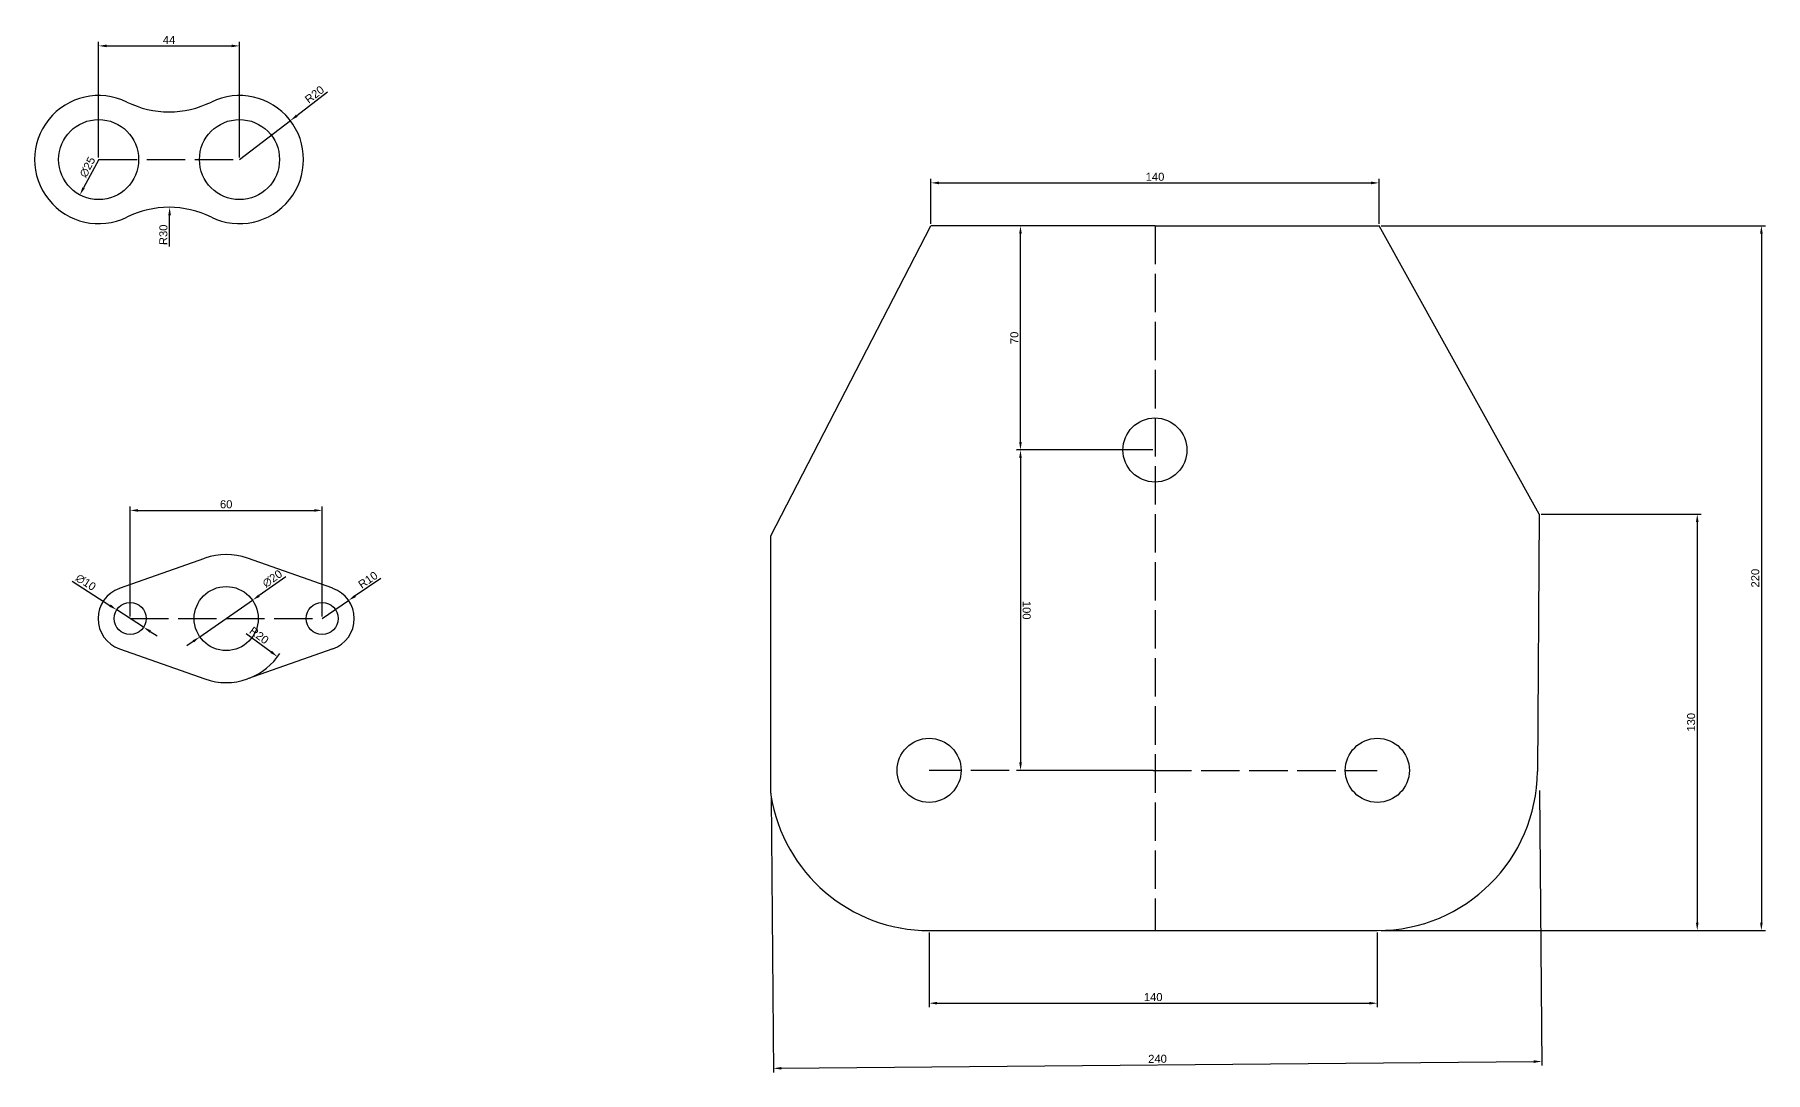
# Model space of a CAD drawing. Header units: millimetres. Extents: x 721 to 8170, y 1595 to 4606.
# Drawn here: x 2645 to 3186, y 1595 to 1919 of the extents above; entities that cross this region are included whole.
import ezdxf

# ---------------------------------------------------------------- set-up
doc = ezdxf.new("R2010")
doc.units = ezdxf.units.MM
doc.linetypes.add('ACAD_ISO02W100', pattern=[15, 12, -3])
doc.layers.get('0').update_dxf_attribs({"color": 255})
doc.layers.add('kesikli', color=50, linetype='ACAD_ISO02W100')
doc.styles.get("Standard").update_dxf_attribs({"font": 'arial.ttf'})
doc.dimstyles.new('ISO-25', dxfattribs={"dimtxt": 2.5, "dimasz": 2.5, "dimexe": 1.25, "dimexo": 0.625, "dimtad": 1, "dimtxsty": 'Standard', "dimcen": 2.5, "dimadec": 0, "dimazin": 0, "dimtfac": 1, "dimtmove": 0, "dimatfit": 3, "dimfxl": 1, "dimarcsym": 0})

# ---------------------------------------------------------------- blocks, each defined once
blk = doc.blocks.new('*D183')
at = {"color": 0, "lineweight": -2, "transparency": 16777216}
for p, q in [((2736.67, 1900.88), (2727.1, 1893.56)), ((2709.23, 1879.89), (2725.11, 1892.04))]:
    blk.add_line(p, q, dxfattribs=at)
at = {"color": 0, "transparency": 16777216}
blk.add_solid([(2726.84, 1893.89), (2727.35, 1893.23), (2725.11, 1892.04)], dxfattribs=at)
at = {"layer": 'Defpoints', "color": 0, "transparency": 16777216}
for p in [(2725.11, 1892.04), (2709.23, 1879.89)]:
    blk.add_point(p, dxfattribs=at)
at = {"color": 0, "transparency": 16777216, "insert": (2732.65, 1900.2), "char_height": 2.5, "attachment_point": 5, "rotation": 37.413}
blk.add_mtext('R20', dxfattribs=at)
blk = doc.blocks.new('*D184')
at = {"color": 0, "lineweight": -2, "transparency": 16777216}
for p, q in [((2665.23, 1880.52), (2665.23, 1916.62)), ((2667.73, 1915.37), (2706.73, 1915.37)), ((2709.23, 1880.52), (2709.23, 1916.62))]:
    blk.add_line(p, q, dxfattribs=at)
at = {"color": 0, "transparency": 16777216}
for points in [[(2667.73, 1915.79), (2667.73, 1914.96), (2665.23, 1915.37)], [(2706.73, 1915.79), (2706.73, 1914.96), (2709.23, 1915.37)]]:
    blk.add_solid(points, dxfattribs=at)
at = {"layer": 'Defpoints', "color": 0, "transparency": 16777216}
for p in [(2709.23, 1915.37), (2665.23, 1879.89), (2709.23, 1879.89)]:
    blk.add_point(p, dxfattribs=at)
at = {"color": 0, "transparency": 16777216, "insert": (2687.23, 1917.25), "char_height": 2.5, "attachment_point": 5}
blk.add_mtext('44', dxfattribs=at)
blk = doc.blocks.new('*D185')
at = {"color": 0, "lineweight": -2, "transparency": 16777216}
blk.add_line((2665.26, 1879.95), (2660.53, 1871.06), dxfattribs=at)
at = {"color": 0, "transparency": 16777216}
blk.add_solid([(2660.17, 1871.26), (2660.9, 1870.87), (2659.36, 1868.85)], dxfattribs=at)
at = {"layer": 'Defpoints', "color": 0, "transparency": 16777216}
for p in [(2671.09, 1890.93), (2659.36, 1868.85)]:
    blk.add_point(p, dxfattribs=at)
at = {"color": 0, "transparency": 16777216, "insert": (2661.74, 1877.54), "char_height": 2.5, "attachment_point": 5, "rotation": 62.015}
blk.add_mtext('∅25', dxfattribs=at)
blk = doc.blocks.new('*D186')
at = {"color": 0, "lineweight": -2, "transparency": 16777216}
blk.add_line((2687.33, 1852.78), (2687.39, 1862.49), dxfattribs=at)
at = {"color": 0, "transparency": 16777216}
blk.add_solid([(2686.97, 1862.49), (2687.81, 1862.49), (2687.4, 1864.99)], dxfattribs=at)
at = {"layer": 'Defpoints', "color": 0, "transparency": 16777216}
for p in [(2687.4, 1864.99), (2687.23, 1834.99)]:
    blk.add_point(p, dxfattribs=at)
at = {"color": 0, "transparency": 16777216, "insert": (2685.45, 1856.4), "char_height": 2.5, "attachment_point": 5, "rotation": 89.6616}
blk.add_mtext('R30', dxfattribs=at)
blk = doc.blocks.new('*D187')
at = {"color": 0, "lineweight": -2, "transparency": 16777216}
for p, q in [((2656.96, 1748.29), (2668.76, 1740.68)), ((2679.26, 1733.91), (2670.86, 1739.33)), ((2681.37, 1732.55), (2683.47, 1731.2))]:
    blk.add_line(p, q, dxfattribs=at)
at = {"color": 0, "transparency": 16777216}
for points in [[(2668.99, 1741.03), (2668.53, 1740.33), (2670.86, 1739.33)], [(2681.59, 1732.9), (2681.14, 1732.2), (2679.26, 1733.91)]]:
    blk.add_solid(points, dxfattribs=at)
at = {"layer": 'Defpoints', "color": 0, "transparency": 16777216}
for p in [(2670.86, 1739.33), (2679.26, 1733.91)]:
    blk.add_point(p, dxfattribs=at)
at = {"color": 0, "transparency": 16777216, "insert": (2661.2, 1747.91), "char_height": 2.5, "attachment_point": 5, "rotation": 327.1783}
blk.add_mtext('∅10', dxfattribs=at)
blk = doc.blocks.new('*D188')
at = {"color": 0, "lineweight": -2, "transparency": 16777216}
for p, q in [((2753.41, 1749.15), (2745.38, 1743.67)), ((2735.06, 1736.62), (2743.32, 1742.26))]:
    blk.add_line(p, q, dxfattribs=at)
at = {"color": 0, "transparency": 16777216}
blk.add_solid([(2745.15, 1744.01), (2745.62, 1743.33), (2743.32, 1742.26)], dxfattribs=at)
at = {"layer": 'Defpoints', "color": 0, "transparency": 16777216}
for p in [(2743.32, 1742.26), (2735.06, 1736.62)]:
    blk.add_point(p, dxfattribs=at)
at = {"color": 0, "transparency": 16777216, "insert": (2749.35, 1748.68), "char_height": 2.5, "attachment_point": 5, "rotation": 34.3394}
blk.add_mtext('R10', dxfattribs=at)
blk = doc.blocks.new('*D189')
at = {"color": 0, "lineweight": -2, "transparency": 16777216}
for p, q in [((2675.06, 1737.24), (2675.06, 1771.62)), ((2677.56, 1770.37), (2732.56, 1770.37)), ((2735.06, 1737.24), (2735.06, 1771.62))]:
    blk.add_line(p, q, dxfattribs=at)
at = {"color": 0, "transparency": 16777216}
for points in [[(2677.56, 1770.79), (2677.56, 1769.95), (2675.06, 1770.37)], [(2732.56, 1770.79), (2732.56, 1769.95), (2735.06, 1770.37)]]:
    blk.add_solid(points, dxfattribs=at)
at = {"layer": 'Defpoints', "color": 0, "transparency": 16777216}
for p in [(2735.06, 1770.37), (2675.06, 1736.62), (2735.06, 1736.62)]:
    blk.add_point(p, dxfattribs=at)
at = {"color": 0, "transparency": 16777216, "insert": (2705.06, 1772.27), "char_height": 2.5, "attachment_point": 5}
blk.add_mtext('60', dxfattribs=at)
blk = doc.blocks.new('*D190')
at = {"color": 0, "lineweight": -2, "transparency": 16777216}
for p, q in [((2723.71, 1749.6), (2715.32, 1743.76)), ((2696.85, 1730.91), (2713.27, 1742.33)), ((2694.8, 1729.48), (2692.75, 1728.05))]:
    blk.add_line(p, q, dxfattribs=at)
at = {"color": 0, "transparency": 16777216}
for points in [[(2715.08, 1744.1), (2715.56, 1743.42), (2713.27, 1742.33)], [(2694.56, 1729.82), (2695.04, 1729.14), (2696.85, 1730.91)]]:
    blk.add_solid(points, dxfattribs=at)
at = {"layer": 'Defpoints', "color": 0, "transparency": 16777216}
for p in [(2713.27, 1742.33), (2696.85, 1730.91)]:
    blk.add_point(p, dxfattribs=at)
at = {"color": 0, "transparency": 16777216, "insert": (2719.49, 1749.06), "char_height": 2.5, "attachment_point": 5, "rotation": 34.8382}
blk.add_mtext('∅20', dxfattribs=at)
blk = doc.blocks.new('*D191')
at = {"color": 0, "lineweight": -2, "transparency": 16777216}
blk.add_line((2711.31, 1731.98), (2719.11, 1726.18), dxfattribs=at)
blk.add_arc((2705.06, 1736.62), 20, 291.2617, 326.9753, dxfattribs=at)
at = {"color": 0, "transparency": 16777216}
blk.add_solid([(2719.36, 1726.52), (2718.86, 1725.85), (2721.12, 1724.69)], dxfattribs=at)
at = {"layer": 'Defpoints', "color": 0, "transparency": 16777216}
for p in [(2705.06, 1736.62), (2721.12, 1724.69)]:
    blk.add_point(p, dxfattribs=at)
at = {"color": 0, "transparency": 16777216, "insert": (2715.34, 1731.35), "char_height": 2.5, "attachment_point": 5, "rotation": 323.3944}
blk.add_mtext('R20', dxfattribs=at)
blk = doc.blocks.new('*D192')
at = {"color": 0, "lineweight": -2, "transparency": 16777216}
for p, q in [((2925.19, 1859.85), (2925.19, 1873.86)), ((2927.69, 1872.61), (3062.69, 1872.61)), ((3065.19, 1859.85), (3065.19, 1873.86))]:
    blk.add_line(p, q, dxfattribs=at)
at = {"color": 0, "transparency": 16777216}
for points in [[(2927.69, 1873.02), (2927.69, 1872.19), (2925.19, 1872.61)], [(3062.69, 1873.02), (3062.69, 1872.19), (3065.19, 1872.61)]]:
    blk.add_solid(points, dxfattribs=at)
at = {"layer": 'Defpoints', "color": 0, "transparency": 16777216}
for p in [(3065.19, 1872.61), (2925.19, 1859.23), (3065.19, 1859.23)]:
    blk.add_point(p, dxfattribs=at)
at = {"color": 0, "transparency": 16777216, "insert": (2995.19, 1874.51), "char_height": 2.5, "attachment_point": 5}
blk.add_mtext('140', dxfattribs=at)
blk = doc.blocks.new('*D193')
at = {"color": 0, "lineweight": -2, "transparency": 16777216}
for p, q in [((3065.82, 1859.23), (3185.84, 1859.23)), ((3184.59, 1856.73), (3184.59, 1641.73)), ((3065.82, 1639.23), (3185.84, 1639.23))]:
    blk.add_line(p, q, dxfattribs=at)
at = {"color": 0, "transparency": 16777216}
for points in [[(3184.18, 1856.73), (3185.01, 1856.73), (3184.59, 1859.23)], [(3184.18, 1641.73), (3185.01, 1641.73), (3184.59, 1639.23)]]:
    blk.add_solid(points, dxfattribs=at)
at = {"layer": 'Defpoints', "color": 0, "transparency": 16777216}
for p in [(3065.19, 1859.23), (3065.19, 1639.23), (3184.59, 1639.23)]:
    blk.add_point(p, dxfattribs=at)
at = {"color": 0, "transparency": 16777216, "insert": (3182.69, 1749.23), "char_height": 2.5, "attachment_point": 5, "rotation": 90}
blk.add_mtext('220', dxfattribs=at)
blk = doc.blocks.new('*D194')
at = {"color": 0, "lineweight": -2, "transparency": 16777216}
for p, q in [((3115.82, 1769.23), (3165.81, 1769.23)), ((3164.56, 1766.73), (3164.56, 1641.73)), ((3115.82, 1639.23), (3165.81, 1639.23))]:
    blk.add_line(p, q, dxfattribs=at)
at = {"color": 0, "transparency": 16777216}
for points in [[(3164.14, 1766.73), (3164.97, 1766.73), (3164.56, 1769.23)], [(3164.14, 1641.73), (3164.97, 1641.73), (3164.56, 1639.23)]]:
    blk.add_solid(points, dxfattribs=at)
at = {"layer": 'Defpoints', "color": 0, "transparency": 16777216}
for p in [(3115.19, 1769.23), (3115.19, 1639.23), (3164.56, 1639.23)]:
    blk.add_point(p, dxfattribs=at)
at = {"color": 0, "transparency": 16777216, "insert": (3162.65, 1704.23), "char_height": 2.5, "attachment_point": 5, "rotation": 90}
blk.add_mtext('130', dxfattribs=at)
blk = doc.blocks.new('*D195')
at = {"color": 0, "lineweight": -2, "transparency": 16777216}
for p, q in [((2924.63, 1638.61), (2924.63, 1615.29)), ((3064.63, 1638.61), (3064.63, 1615.29)), ((2927.13, 1616.54), (3062.13, 1616.54))]:
    blk.add_line(p, q, dxfattribs=at)
at = {"color": 0, "transparency": 16777216}
for points in [[(2927.13, 1616.95), (2927.13, 1616.12), (2924.63, 1616.54)], [(3062.13, 1616.95), (3062.13, 1616.12), (3064.63, 1616.54)]]:
    blk.add_solid(points, dxfattribs=at)
at = {"layer": 'Defpoints', "color": 0, "transparency": 16777216}
for p in [(2924.63, 1639.23), (3064.63, 1639.23), (3064.63, 1616.54)]:
    blk.add_point(p, dxfattribs=at)
at = {"color": 0, "transparency": 16777216, "insert": (2994.63, 1618.44), "char_height": 2.5, "attachment_point": 5}
blk.add_mtext('140', dxfattribs=at)
blk = doc.blocks.new('*D196')
at = {"color": 0, "lineweight": -2, "transparency": 16777216}
for p, q in [((3115.24, 1682.95), (3116, 1597.09)), ((2875.25, 1680.81), (2876.01, 1594.95)), ((2878.5, 1596.22), (3113.49, 1598.32))]:
    blk.add_line(p, q, dxfattribs=at)
at = {"color": 0, "transparency": 16777216}
for points in [[(2878.5, 1596.64), (2878.5, 1595.81), (2876, 1596.2)], [(3113.49, 1598.73), (3113.49, 1597.9), (3115.99, 1598.34)]]:
    blk.add_solid(points, dxfattribs=at)
at = {"layer": 'Defpoints', "color": 0, "transparency": 16777216}
for p in [(2875.24, 1681.44), (3115.23, 1683.57), (3115.99, 1598.34)]:
    blk.add_point(p, dxfattribs=at)
at = {"color": 0, "transparency": 16777216, "insert": (2995.98, 1599.17), "char_height": 2.5, "attachment_point": 5, "rotation": 0.5104}
blk.add_mtext('240', dxfattribs=at)
blk = doc.blocks.new('*D197')
at = {"color": 0, "lineweight": -2, "transparency": 16777216}
for p, q in [((2994.54, 1859.23), (2951.91, 1859.23)), ((2953.16, 1791.73), (2953.16, 1856.73)), ((2994.54, 1789.23), (2951.91, 1789.23))]:
    blk.add_line(p, q, dxfattribs=at)
at = {"color": 0, "transparency": 16777216}
for points in [[(2952.75, 1856.73), (2953.58, 1856.73), (2953.16, 1859.23)], [(2952.75, 1791.73), (2953.58, 1791.73), (2953.16, 1789.23)]]:
    blk.add_solid(points, dxfattribs=at)
at = {"layer": 'Defpoints', "color": 0, "transparency": 16777216}
for p in [(2953.16, 1859.23), (2995.17, 1859.23), (2995.17, 1789.23)]:
    blk.add_point(p, dxfattribs=at)
at = {"color": 0, "transparency": 16777216, "insert": (2951.26, 1824.23), "char_height": 2.5, "attachment_point": 5, "rotation": 90}
blk.add_mtext('70', dxfattribs=at)
blk = doc.blocks.new('*D198')
at = {"color": 0, "lineweight": -2, "transparency": 16777216}
for p, q in [((2994.54, 1789.23), (2951.91, 1789.22)), ((2953.16, 1786.72), (2953.19, 1691.72)), ((2994.57, 1689.23), (2951.94, 1689.22))]:
    blk.add_line(p, q, dxfattribs=at)
at = {"color": 0, "transparency": 16777216}
for points in [[(2953.58, 1786.72), (2952.75, 1786.72), (2953.16, 1789.22)], [(2953.6, 1691.72), (2952.77, 1691.72), (2953.19, 1689.22)]]:
    blk.add_solid(points, dxfattribs=at)
at = {"layer": 'Defpoints', "color": 0, "transparency": 16777216}
for p in [(2995.17, 1789.23), (2953.19, 1689.22), (2995.19, 1689.23)]:
    blk.add_point(p, dxfattribs=at)
at = {"color": 0, "transparency": 16777216, "insert": (2955.08, 1739.22), "char_height": 2.5, "attachment_point": 5, "rotation": 270.0139}
blk.add_mtext('100', dxfattribs=at)

msp = doc.modelspace()

# ---------------------------------------------------------------- linework, layer by layer
for p, q in [((2875.191, 1762.409), (2925.191, 1859.229)), ((2995.191, 1859.229), (2925.191, 1859.229)), ((2995.191, 1859.229), (3065.191, 1859.229)), ((3115.191, 1769.229), (3065.191, 1859.229)), ((3115.191, 1769.229), (3114.627, 1688.879)), ((2875.191, 1682.059), (2875.191, 1762.409)), ((2671.729, 1746.047), (2698.396, 1755.475)), ((2738.396, 1746.047), (2711.729, 1755.475)), ((2671.729, 1727.19), (2698.396, 1717.762)), ((2738.396, 1727.19), (2711.729, 1717.762)), ((2924.629, 1639.23), (3064.629, 1639.23))]:
    msp.add_line(p, q)
for centre, radius in [((2665.227, 1879.892), 12.5), ((2709.227, 1879.892), 12.5), ((2995.167, 1789.229), 10), ((2705.062, 1736.618), 10), ((2675.062, 1736.618), 5), ((2735.062, 1736.618), 5), ((2924.629, 1689.23), 10), ((3064.629, 1689.23), 10)]:
    msp.add_circle(centre, radius)
for centre, radius, start, end in [((2665.227, 1879.892), 20, 63.89612, 296.10388), ((2687.227, 1924.792), 30, 243.89612, 296.10388), ((2709.227, 1879.892), 20, 243.89612, 116.10388), ((2687.227, 1834.992), 30, 63.89612, 116.10388), ((2705.062, 1736.618), 20, 70.52878, 109.47122), ((2675.062, 1736.618), 10, 109.47122, 250.52878), ((2735.062, 1736.618), 10, 289.47122, 70.52878), ((2705.062, 1736.618), 20, 250.52878, 289.47122), ((3064.629, 1689.23), 50, 270, 359.59813), ((2879.191, 1682.059), 4, 180, 188.9682), ((2879.191, 1682.059), 4, 180, 188.9682), ((2879.191, 1682.059), 4, 180, 188.9682), ((2879.191, 1682.059), 4, 180, 188.9682), ((2924.629, 1689.23), 50, 188.9682, 270)]:
    msp.add_arc(centre, radius, start, end)
at = {"layer": 'kesikli'}
for p, q in [((2665.227, 1879.892), (2709.227, 1879.892)), ((2995.191, 1859.229), (2995.191, 1639.229)), ((2675.062, 1736.618), (2735.062, 1736.618)), ((2994.629, 1689.23), (2924.629, 1689.23)), ((2994.629, 1689.23), (3064.629, 1689.23))]:
    msp.add_line(p, q, dxfattribs=at)

# ---------------------------------------------------------------- dimensions: what is measured, and where the dimension line sits
for base, p1, p2, picture, middle in [((2709.227, 1915.375), (2665.227, 1879.892), (2709.227, 1879.892), '*D184', (2687.227, 1917.25)), ((3065.191, 1872.608), (2925.191, 1859.229), (3065.191, 1859.229), '*D192', (2995.191, 1874.509)), ((2735.062, 1770.37), (2675.062, 1736.618), (2735.062, 1736.618), '*D189', (2705.062, 1772.271)), ((3064.629, 1616.538), (2924.629, 1639.23), (3064.629, 1639.23), '*D195', (2994.629, 1618.44))]:
    dim = msp.add_linear_dim(base=base, p1=p1, p2=p2, dimstyle='ISO-25')
    dim.commit()
    dim.dimension.update_dxf_attribs({"geometry": picture, "text_midpoint": middle})
for center, mpoint, picture, middle in [((2709.227, 1879.892), (2725.112, 1892.043), '*D183', (2733.8, 1898.689)), ((2687.227, 1834.992), (2687.404, 1864.992), '*D186', (2687.353, 1856.384)), ((2705.062, 1736.618), (2721.118, 1724.692), '*D191', (2714.208, 1729.825))]:
    dim = msp.add_radius_dim(center=center, mpoint=mpoint, dimstyle='ISO-25')
    dim.commit()
    dim.dimension.update_dxf_attribs({"geometry": picture, "text_midpoint": middle, "dimtype": 164})
for p1, p2, picture, middle in [((2671.092, 1890.93), (2659.361, 1868.854), '*D185', (2663.484, 1876.611)), ((2696.855, 1730.906), (2713.27, 1742.331), '*D190', (2720.618, 1747.445)), ((2679.264, 1733.908), (2670.861, 1739.329), '*D187', (2660.131, 1746.249))]:
    dim = msp.add_diameter_dim_2p(p1=p1, p2=p2, dimstyle='ISO-25')
    dim.commit()
    dim.dimension.update_dxf_attribs({"geometry": picture, "text_midpoint": middle, "dimtype": 163})
for base, p1, p2, picture, middle in [((2953.164, 1859.229), (2995.167, 1789.229), (2995.167, 1859.229), '*D197', (2951.262, 1824.229)), ((3184.592, 1639.23), (3065.191, 1859.229), (3065.191, 1639.23), '*D193', (3182.691, 1749.229)), ((3164.555, 1639.23), (3115.191, 1769.229), (3115.191, 1639.23), '*D194', (3162.653, 1704.229))]:
    dim = msp.add_linear_dim(base=base, p1=p1, p2=p2, angle=90, dimstyle='ISO-25')
    dim.commit()
    dim.dimension.update_dxf_attribs({"geometry": picture, "text_midpoint": middle})
for p1, p2, distance, picture, middle in [((2995.167, 1789.229), (2995.191, 1689.23), -42.005, '*D198', (2955.075, 1739.22)), ((2875.24, 1681.436), (3115.23, 1683.573), -85.239, '*D196', (2995.977, 1599.17))]:
    dim = msp.add_aligned_dim(p1=p1, p2=p2, distance=distance, dimstyle='ISO-25')
    dim.commit()
    dim.dimension.update_dxf_attribs({"geometry": picture, "text_midpoint": middle})
dim = msp.add_radius_dim(center=(2735.062, 1736.618), mpoint=(2743.32, 1742.259), dimstyle='ISO-25')
dim.commit()
dim.dimension.update_dxf_attribs({"geometry": '*D188', "text_midpoint": (2749.354, 1748.685)})

doc.saveas('drawing.dxf')
